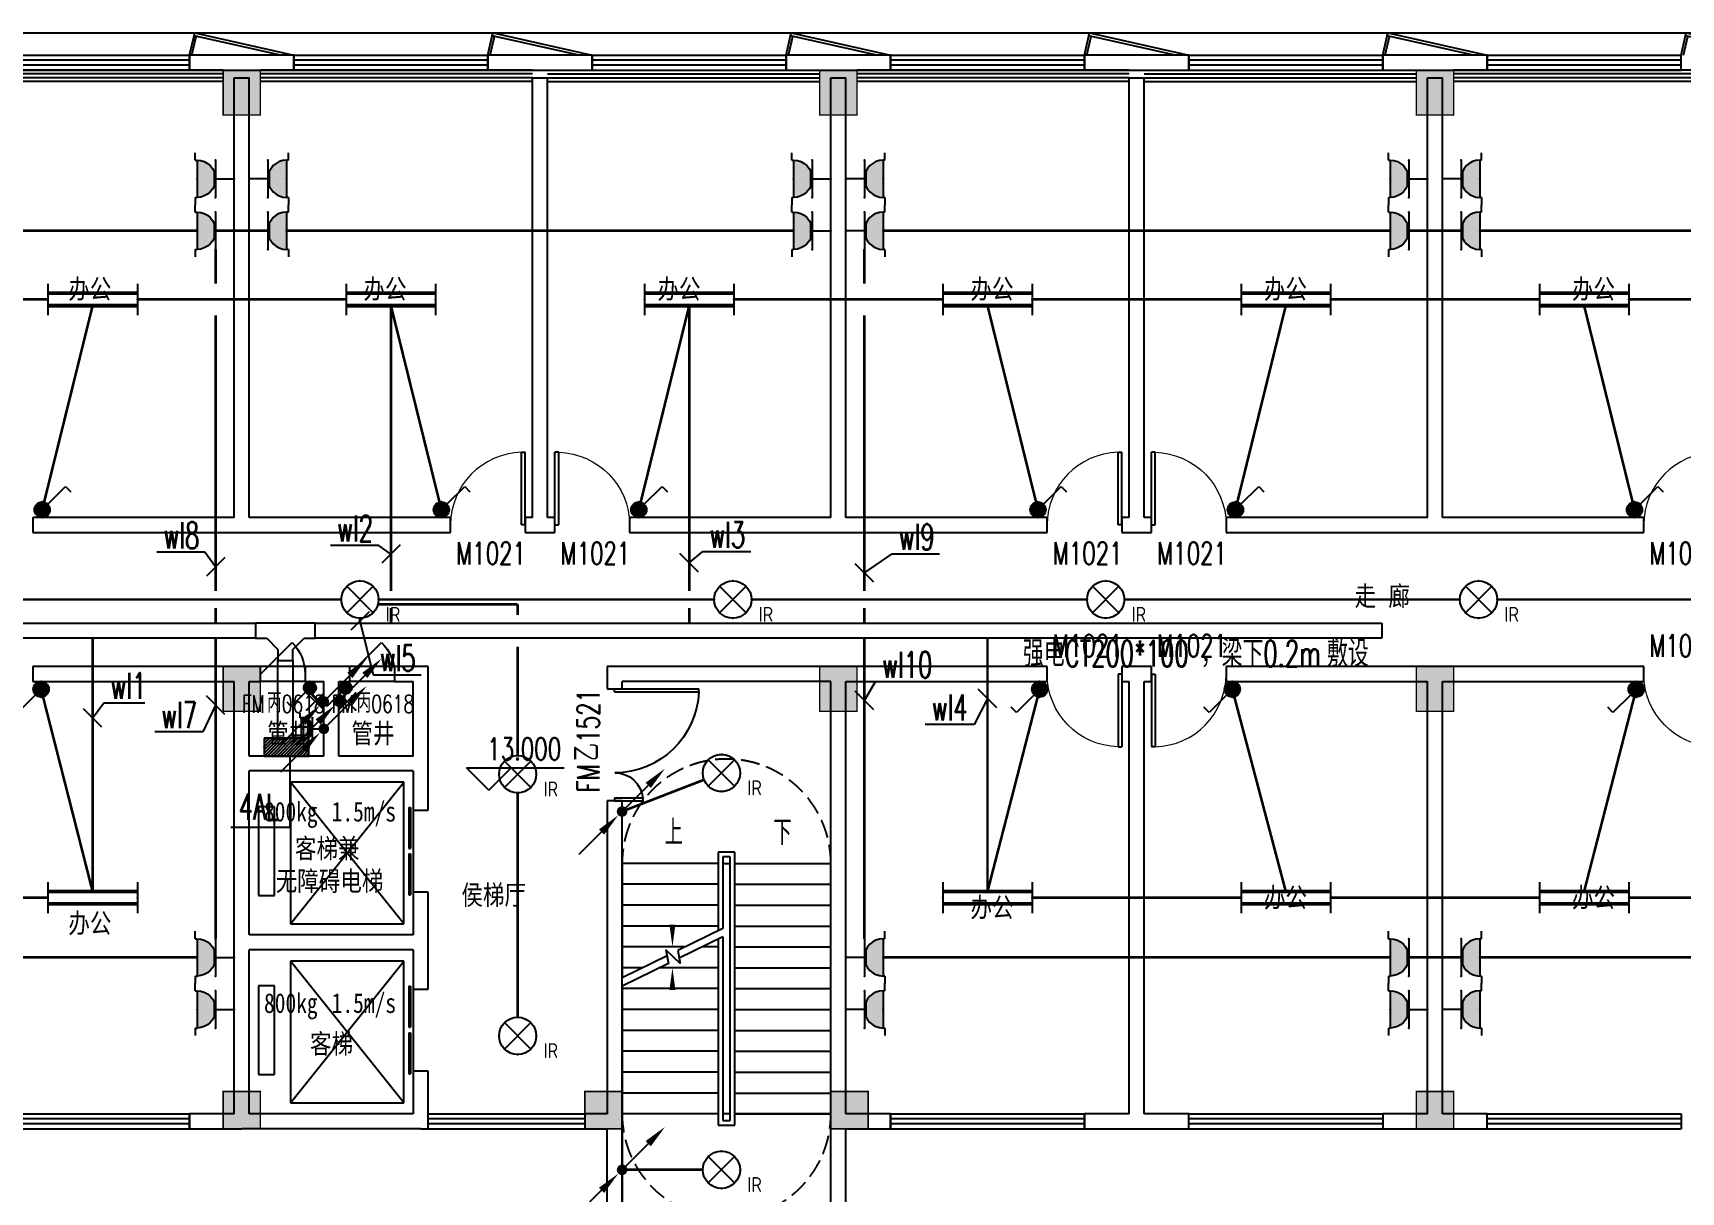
# Model space of a CAD drawing. Extents: x -6243262 to 3079315, y -2914302 to 172723.
# Drawn here: x -5648481 to -5626381, y -678286 to -662737 of the extents above; entities that cross this region are included whole.
import ezdxf
from ezdxf.enums import TextEntityAlignment as Align

# ---------------------------------------------------------------- set-up
doc = ezdxf.new("R2010")
doc.units = 0
doc.header["$LTSCALE"] = 1000
doc.linetypes.add('DASH', pattern=[0.35, 0.25, -0.1])
for name, color, linetype in [('0-柱网', 2, 'Continuous'), ('0-铝板', 32, 'Continuous'), ('A-DOOR', 141, 'Continuous'), ('A-FLOR-EVTR', 2, 'Continuous'), ('A-FLOR-OTHER1-ON', 253, 'Continuous'), ('CABLETRAY', 4, 'Continuous'), ('DIM-插座', 3, 'Continuous'), ('DIM-照明', 3, 'Continuous'), ('DIM-箱柜', 3, 'Continuous'), ('DIM_ELEV', 3, 'Continuous'), ('DIM_SYMB', 3, 'Continuous'), ('DOOR_FIRE', 4, 'Continuous'), ('DOOR_FIRE_TEXT', 7, 'Continuous'), ('EQUIP-插座', 3, 'Continuous'), ('EQUIP-照明', 3, 'Continuous'), ('EQUIP-箱柜', 3, 'Continuous'), ('LWIRE', 4, 'Continuous'), ('PUB_TEXT', 7, 'Continuous'), ('STAIR', 2, 'Continuous'), ('TEL_TEXT', 7, 'Continuous'), ('WALL', 9, 'Continuous'), ('WINDOW', 4, 'Continuous'), ('WINDOW_TEXT', 7, 'Continuous'), ('WIRE-插座', 5, 'Continuous'), ('WIRE-照明', 1, 'Continuous')]:
    doc.layers.add(name, color=color, linetype=linetype)
doc.styles.add('-宋体', font='', dxfattribs={"width": 0.8})
doc.styles.add('_TCH_DIM', font='SIMPLEX', dxfattribs={"bigfont": 'GBCBIG'})
doc.styles.add('_TCH_WINDOW', font='SIMPLEX', dxfattribs={"height": 3.5, "bigfont": 'GBCBIG'})
doc.styles.add('_TEL_ATTDEF', font='gbenor', dxfattribs={"bigfont": 'gbcbig'})
doc.styles.add('_TEL_DIM', font='SIMPLEX', dxfattribs={"width": 0.8, "height": 3.5, "bigfont": 'HZTXT'})
doc.styles.get("Standard").update_dxf_attribs({"font": 'gbenor.shx', "bigfont": 'gbcbig.shx'})
doc.styles.get('-宋体').set_extended_font_data('SimSun')

# ---------------------------------------------------------------- blocks, each defined once
blk = doc.blocks.new('1#柱网')
at = {"layer": '0-柱网'}
for points in [[(509855, 93967), (509855, 93367), (510355, 93367), (510355, 93967)], [(517855, 93967), (517855, 93367), (518355, 93367), (518355, 93967)], [(525855, 93967), (525855, 93367), (526355, 93367), (526355, 93967)], [(509855, 85967), (509855, 85367), (510355, 85367), (510355, 85967)], [(517855, 85967), (517855, 85367), (518355, 85367), (518355, 85967)], [(525855, 85967), (525855, 85367), (526355, 85367), (526355, 85967)], [(509855, 80267), (509855, 79767), (510355, 79767), (510355, 80267)], [(514705, 80267), (514705, 79767), (515205, 79767), (515205, 80267)], [(518005, 80267), (518005, 79767), (518505, 79767), (518505, 80267)], [(525855, 80267), (525855, 79767), (526355, 79767), (526355, 80267)]]:
    blk.add_hatch(color=0, dxfattribs=at).paths.add_polyline_path(points)
at = {"layer": '0-柱网', "color": 0, "const_width": 20}
for points in [[(509855, 93967), (509855, 93367), (510355, 93367), (510355, 93967), (509855, 93967)], [(517855, 93967), (517855, 93367), (518355, 93367), (518355, 93967), (517855, 93967)], [(525855, 93967), (525855, 93367), (526355, 93367), (526355, 93967), (525855, 93967)], [(509855, 85967), (509855, 85367), (510355, 85367), (510355, 85967), (509855, 85967)], [(517855, 85967), (517855, 85367), (518355, 85367), (518355, 85967), (517855, 85967)], [(525855, 85967), (525855, 85367), (526355, 85367), (526355, 85967), (525855, 85967)], [(509855, 80267), (509855, 79767), (510355, 79767), (510355, 80267), (509855, 80267)], [(514705, 80267), (514705, 79767), (515205, 79767), (515205, 80267), (514705, 80267)], [(518005, 80267), (518005, 79767), (518505, 79767), (518505, 80267), (518005, 80267)], [(525855, 80267), (525855, 79767), (526355, 79767), (526355, 80267), (525855, 80267)]]:
    blk.add_lwpolyline(points, dxfattribs=at)
blk = doc.blocks.new('A$C22252488')
at = {"layer": '0-铝板', "color": 0}
blk.add_lwpolyline([(1218, 0), (60, 261), (69, 300), (1400, 0)], dxfattribs=at)
at = {"layer": 'WINDOW', "color": 0}
for points in [[(0, 0), (60, 261)], [(31, 0), (90, 254)]]:
    blk.add_lwpolyline(points, dxfattribs=at)
blk = doc.blocks.new('01')
at = {"layer": 'A-FLOR-OTHER1-ON', "color": 0}
for points in [[(-23850, 150), (-27500, 150)], [(-23850, 0), (-27500, 0)], [(-19700, 150), (-23350, 150)], [(-19700, 0), (-23350, 0)], [(-19500, 150), (-15850, 150)], [(-19500, 0), (-15850, 0)], [(-11700, 150), (-15350, 150)], [(-11700, 0), (-15350, 0)], [(-11500, 150), (-7850, 150)], [(-11500, 0), (-7850, 0)], [(-3700, 150), (-7350, 150)], [(-3700, 0), (-7350, 0)]]:
    blk.add_lwpolyline(points, dxfattribs=at)
at = {"layer": 'STAIR', "color": 0}
for points in [[(-23850, 100), (-27500, 100)], [(-23850, 50), (-27500, 50)], [(-19700, 100), (-23350, 100)], [(-19700, 50), (-23350, 50)], [(-19500, 100), (-15850, 100)], [(-19500, 50), (-15850, 50)], [(-11700, 100), (-15350, 100)], [(-11700, 50), (-15350, 50)], [(-11500, 100), (-7850, 100)], [(-11500, 50), (-7850, 50)], [(-3700, 100), (-7350, 100)], [(-3700, 50), (-7350, 50)]]:
    blk.add_lwpolyline(points, dxfattribs=at)
blk = doc.blocks.new('$WINLIB2D$00000001')
at = {"color": 0}
for points in [[(-0.5, 0.5), (-0.5, -0.5)], [(-0.5, 0.5), (0.5, 0.5)], [(0.5, -0.5), (0.5, 0.5)], [(0.5, 0.1667), (-0.5, 0.1667)], [(0.5, -0.1667), (-0.5, -0.1667)], [(-0.5, -0.5), (0.5, -0.5)]]:
    blk.add_lwpolyline(points, dxfattribs=at)
blk = doc.blocks.new('$DorLib2D$00000001')
at = {"color": 0}
for p, q in [((0.45, 0.975), (0.5, 0.975)), ((0.45, 0), (0.45, 0.975)), ((0.5, 0), (0.5, 0.975)), ((0.5, 0), (0.45, 0))]:
    blk.add_line(p, q, dxfattribs=at)
at = {"color": 0, "lineweight": 13}
blk.add_arc((0.475, 0), 0.975, 91.4693, 180, dxfattribs=at)
blk = doc.blocks.new('$DORLIB2D$00000127')
at = {"color": 0}
for points in [[(-0.533, 0.795), (-0.533, 0.69)], [(-0.033, 0.795), (-0.533, 0.795)], [(-0.033, 0.69), (-0.533, 0.69)], [(-0.033, 0.795), (-0.033, 0.69)], [(0.533, 0.795), (0.033, 0.795)], [(0.033, 0.795), (0.033, 0.69)], [(0.533, 0.69), (0.033, 0.69)], [(0.533, 0.795), (0.533, 0.69)], [(0.5, 0.5), (-0.5, 0.5)]]:
    blk.add_lwpolyline(points, dxfattribs=at)
blk = doc.blocks.new('$DorLib2D$00000114')
at = {"color": 0}
blk.add_line((0.5, 0), (-0.207, 0.707), dxfattribs=at)
blk.add_arc((0.5, 0), 1, 135, 180, dxfattribs=at)
blk = doc.blocks.new('$DorLib2D$00000225')
at = {"color": 0}
for p, q in [((0.475, -0.001), (0.475, 0.752)), ((0.475, 0.752), (0.5, 0.752)), ((0.5, -0.001), (0.5, 0.752)), ((-0.5, 0), (-0.5, 0.252)), ((-0.475, 0.252), (-0.5, 0.252)), ((-0.475, 0), (-0.475, 0.252)), ((-0.475, 0), (-0.5, 0)), ((0.475, -0.001), (0.5, -0.001))]:
    blk.add_line(p, q, dxfattribs=at)
for centre, radius, start, end in [((0.505, -0.002), 0.755, 92.2493, 179.7238), ((-0.501, 0.003), 0.251, 359.7899, 84.0974)]:
    blk.add_arc(centre, radius, start, end, dxfattribs=at)
blk = doc.blocks.new('44')
at = {"color": 8, "linetype": 'DASH'}
for centre, start, end in [((1498395.1, -781992.2), 359.99993, 180.00007), ((1498395.1, -785352.2), 179.99993, 0.00007)]:
    blk.add_arc(centre, 1400, start, end, dxfattribs=at)
at = {"layer": '0-铝板', "color": 8}
blk.add_lwpolyline([(1480995.1, -770852.2), (1516495.1, -770852.2), (1516495.1, -779352.2)], dxfattribs=at)
at = {"layer": 'A-FLOR-EVTR', "color": 8, "ltscale": 0.5}
for p, q in [((1494070.1, -780902.2), (1492550.1, -780902.2)), ((1492550.1, -780902.2), (1492550.1, -782802.2)), ((1492550.1, -782802.2), (1494070.1, -780902.2)), ((1494070.1, -782802.2), (1492550.1, -780902.2)), ((1494070.1, -782802.2), (1494070.1, -780902.2)), ((1492335.1, -781232.2), (1492120.1, -781232.2)), ((1492120.1, -781232.2), (1492120.1, -782422.2)), ((1492335.1, -782422.2), (1492335.1, -781232.2)), ((1492120.1, -782422.2), (1492335.1, -782422.2)), ((1492550.1, -782802.2), (1494070.1, -782802.2)), ((1494070.1, -783302.2), (1492550.1, -783302.2)), ((1492550.1, -783302.2), (1492550.1, -785202.2)), ((1492550.1, -785202.2), (1494070.1, -783302.2)), ((1494070.1, -785202.2), (1492550.1, -783302.2)), ((1494070.1, -785202.2), (1494070.1, -783302.2)), ((1492335.1, -783632.2), (1492120.1, -783632.2)), ((1492120.1, -783632.2), (1492120.1, -784822.2)), ((1492335.1, -784822.2), (1492335.1, -783632.2)), ((1492120.1, -784822.2), (1492335.1, -784822.2)), ((1492550.1, -785202.2), (1494070.1, -785202.2))]:
    blk.add_line(p, q, dxfattribs=at)
at = {"layer": 'DIM_ELEV', "color": 8}
for p, q in [((1495207.5, -781010.6), (1494907.5, -780710.6)), ((1494907.5, -780710.6), (1496217.3, -780710.6)), ((1495207.5, -781010.6), (1495507.5, -780710.6))]:
    blk.add_line(p, q, dxfattribs=at)
at = {"layer": 'DIM_SYMB', "color": 8}
for points in [[(1497670.1, -781852.2, 0, 0, 0), (1497670.1, -783112.2, 0, 80, 0), (1497670.1, -782812.2, 0, 0, 0)], [(1499120.1, -781852.2, 0, 0, 0), (1499120.1, -786102.2, 0, 0, 0), (1497670.1, -786102.2, 0, 0, 0), (1497670.1, -783392.2, 0, 80, 0), (1497670.1, -783692.2, 0, 0, 0)]]:
    blk.add_lwpolyline(points, format="xyseb", dxfattribs=at)
at = {"layer": 'STAIR', "color": 8}
for p, q in [((1498505.1, -781842.2), (1498285.1, -781842.2)), ((1498285.1, -781842.2), (1498285.1, -782893.9)), ((1498505.1, -785502.2), (1498505.1, -781842.2)), ((1496995.1, -781992.2), (1496995.1, -783528.5)), ((1498285.1, -781992.2), (1496995.1, -781992.2)), ((1498445.1, -781902.2), (1498345.1, -781902.2)), ((1498345.1, -781902.2), (1498345.1, -782864.4)), ((1498345.1, -781992.2), (1498345.1, -782864.4)), ((1498345.1, -781992.2), (1498445.1, -781992.2)), ((1498445.1, -785442.2), (1498445.1, -781902.2)), ((1498445.1, -785352.2), (1498445.1, -781992.2)), ((1498505.1, -781992.2), (1499795.1, -781992.2)), ((1499795.1, -785352.2), (1499795.1, -781992.2)), ((1498285.1, -782272.2), (1496995.1, -782272.2)), ((1498505.1, -782272.2), (1499795.1, -782272.2)), ((1498285.1, -782552.2), (1496995.1, -782552.2)), ((1498505.1, -782552.2), (1499795.1, -782552.2)), ((1498285.1, -782832.2), (1496995.1, -782832.2)), ((1498345.1, -782864.4), (1497740.7, -783161.8)), ((1498345.1, -782975.9), (1497760.8, -783263.3)), ((1498345.1, -782975.9), (1498345.1, -785352.2)), ((1498345.1, -782975.9), (1498345.1, -785442.2)), ((1498505.1, -782832.2), (1499795.1, -782832.2)), ((1497841.4, -783112.2), (1496995.1, -783112.2)), ((1497775.3, -783336.8), (1497581.2, -783150.6)), ((1497581.2, -783150.6), (1497617.5, -783333.8)), ((1497740.7, -783161.8), (1497775.3, -783336.8)), ((1498285.1, -783112.2), (1498068, -783112.2)), ((1498285.1, -783005.4), (1498285.1, -785502.2)), ((1498505.1, -783112.2), (1499795.1, -783112.2)), ((1497597.4, -783232.3), (1496995.1, -783528.5)), ((1497617.5, -783333.8), (1496995.1, -783640)), ((1497272.3, -783392.2), (1496995.1, -783392.2)), ((1498285.1, -783392.2), (1497498.8, -783392.2)), ((1498505.1, -783392.2), (1499795.1, -783392.2)), ((1496995.1, -783640), (1496995.1, -785352.2)), ((1498285.1, -783672.2), (1496995.1, -783672.2)), ((1498505.1, -783672.2), (1499795.1, -783672.2)), ((1498285.1, -783952.2), (1496995.1, -783952.2)), ((1498505.1, -783952.2), (1499795.1, -783952.2)), ((1498285.1, -784232.2), (1496995.1, -784232.2)), ((1498505.1, -784232.2), (1499795.1, -784232.2)), ((1498285.1, -784512.2), (1496995.1, -784512.2)), ((1498505.1, -784512.2), (1499795.1, -784512.2)), ((1498285.1, -784792.2), (1496995.1, -784792.2)), ((1498505.1, -784792.2), (1499795.1, -784792.2)), ((1498285.1, -785072.2), (1496995.1, -785072.2)), ((1498505.1, -785072.2), (1499795.1, -785072.2)), ((1498285.1, -785352.2), (1496995.1, -785352.2)), ((1496995.1, -785352.2), (1496995.1, -786852.2)), ((1498285.1, -785352.2), (1496995.1, -785352.2)), ((1498445.1, -785352.2), (1498345.1, -785352.2)), ((1498505.1, -785352.2), (1499795.1, -785352.2)), ((1499795.1, -785352.2), (1498505.1, -785352.2)), ((1499795.1, -786852.2), (1499795.1, -785352.2)), ((1498285.1, -785502.2), (1498505.1, -785502.2)), ((1498345.1, -785442.2), (1498445.1, -785442.2))]:
    blk.add_line(p, q, dxfattribs=at)
at = {"layer": 'WALL', "color": 8}
for p, q in [((1492595.1, -771152.2), (1491195.1, -771152.2)), ((1491195.1, -771152.2), (1491195.1, -771352.2)), ((1492595.1, -771352.2), (1492595.1, -771152.2)), ((1496595.1, -771152.2), (1495195.1, -771152.2)), ((1495195.1, -771152.2), (1495195.1, -771352.2)), ((1496595.1, -771352.2), (1496595.1, -771152.2)), ((1500595.1, -771152.2), (1499195.1, -771152.2)), ((1499195.1, -771152.2), (1499195.1, -771352.2)), ((1500595.1, -771352.2), (1500595.1, -771152.2)), ((1504595.1, -771152.2), (1503195.1, -771152.2)), ((1503195.1, -771152.2), (1503195.1, -771352.2)), ((1504595.1, -771352.2), (1504595.1, -771152.2)), ((1508595.1, -771152.2), (1507195.1, -771152.2)), ((1507195.1, -771152.2), (1507195.1, -771352.2)), ((1508595.1, -771352.2), (1508595.1, -771152.2)), ((1491195.1, -771352.2), (1492595.1, -771352.2)), ((1491795.1, -777352.2), (1491795.1, -771452.2)), ((1491795.1, -771452.2), (1491995.1, -771452.2)), ((1491995.1, -777352.2), (1491995.1, -771452.2)), ((1495195.1, -771352.2), (1496595.1, -771352.2)), ((1495795.1, -777352.2), (1495795.1, -771452.2)), ((1495795.1, -771452.2), (1495995.1, -771452.2)), ((1495995.1, -777352.2), (1495995.1, -771452.2)), ((1499195.1, -771352.2), (1500595.1, -771352.2)), ((1499795.1, -777352.2), (1499795.1, -771452.2)), ((1499795.1, -771452.2), (1499995.1, -771452.2)), ((1499995.1, -777352.2), (1499995.1, -771452.2)), ((1503195.1, -771352.2), (1504595.1, -771352.2)), ((1503795.1, -777352.2), (1503795.1, -771452.2)), ((1503795.1, -771452.2), (1503995.1, -771452.2)), ((1503995.1, -777352.2), (1503995.1, -771452.2)), ((1507195.1, -771352.2), (1508595.1, -771352.2)), ((1507795.1, -777352.2), (1507795.1, -771452.2)), ((1507795.1, -771452.2), (1507995.1, -771452.2)), ((1507995.1, -777352.2), (1507995.1, -771452.2)), ((1491795.1, -777352.2), (1489095.1, -777352.2)), ((1489095.1, -777352.2), (1489095.1, -777552.2)), ((1494695.1, -777352.2), (1491995.1, -777352.2)), ((1494695.1, -777552.2), (1494695.1, -777352.2)), ((1495795.1, -777352.2), (1495695.1, -777352.2)), ((1495695.1, -777352.2), (1495695.1, -777552.2)), ((1496095.1, -777352.2), (1495995.1, -777352.2)), ((1496095.1, -777552.2), (1496095.1, -777352.2)), ((1499795.1, -777352.2), (1497095.1, -777352.2)), ((1497095.1, -777352.2), (1497095.1, -777552.2)), ((1502695.1, -777352.2), (1499995.1, -777352.2)), ((1502695.1, -777552.2), (1502695.1, -777352.2)), ((1503795.1, -777352.2), (1503695.1, -777352.2)), ((1503695.1, -777352.2), (1503695.1, -777552.2)), ((1504095.1, -777352.2), (1503995.1, -777352.2)), ((1504095.1, -777552.2), (1504095.1, -777352.2)), ((1507795.1, -777352.2), (1505095.1, -777352.2)), ((1505095.1, -777352.2), (1505095.1, -777552.2)), ((1510695.1, -777352.2), (1507995.1, -777352.2)), ((1510695.1, -777552.2), (1510695.1, -777352.2)), ((1489095.1, -777552.2), (1491895.1, -777552.2)), ((1491895.1, -777552.2), (1494695.1, -777552.2)), ((1495695.1, -777552.2), (1495895.1, -777552.2)), ((1495895.1, -777552.2), (1496095.1, -777552.2)), ((1497095.1, -777552.2), (1499895.1, -777552.2)), ((1499895.1, -777552.2), (1502695.1, -777552.2)), ((1503695.1, -777552.2), (1503895.1, -777552.2)), ((1503895.1, -777552.2), (1504095.1, -777552.2)), ((1505095.1, -777552.2), (1507895.1, -777552.2)), ((1507895.1, -777552.2), (1510695.1, -777552.2)), ((1491895.1, -779352.2), (1489095.1, -779352.2)), ((1489095.1, -779352.2), (1489095.1, -779552.2)), ((1492145.1, -779352.2), (1491895.1, -779352.2)), ((1492145.1, -779552.2), (1492145.1, -779352.2)), ((1493095.1, -779352.2), (1492745.1, -779352.2)), ((1492745.1, -779352.2), (1492745.1, -779552.2)), ((1493345.1, -779352.2), (1493095.1, -779352.2)), ((1493345.1, -779552.2), (1493345.1, -779352.2)), ((1494395.1, -779352.2), (1493945.1, -779352.2)), ((1493945.1, -779352.2), (1493945.1, -779552.2)), ((1494395.1, -780652.2), (1494395.1, -779352.2)), ((1499895.1, -779352.2), (1496795.1, -779352.2)), ((1496795.1, -779352.2), (1496795.1, -779652.2)), ((1502695.1, -779352.2), (1499895.1, -779352.2)), ((1502695.1, -779552.2), (1502695.1, -779352.2)), ((1503895.1, -779352.2), (1503695.1, -779352.2)), ((1503695.1, -779352.2), (1503695.1, -779552.2)), ((1504095.1, -779352.2), (1503895.1, -779352.2)), ((1504095.1, -779552.2), (1504095.1, -779352.2)), ((1507895.1, -779352.2), (1505095.1, -779352.2)), ((1505095.1, -779352.2), (1505095.1, -779552.2)), ((1510695.1, -779352.2), (1507895.1, -779352.2)), ((1510695.1, -779552.2), (1510695.1, -779352.2)), ((1489095.1, -779552.2), (1491795.1, -779552.2)), ((1491795.1, -780652.2), (1491795.1, -779552.2)), ((1491995.1, -780552.2), (1491995.1, -779552.2)), ((1491995.1, -779552.2), (1492145.1, -779552.2)), ((1492745.1, -779552.2), (1492995.1, -779552.2)), ((1492995.1, -780552.2), (1492995.1, -779552.2)), ((1493195.1, -779552.2), (1493345.1, -779552.2)), ((1493195.1, -780552.2), (1493195.1, -779552.2)), ((1493945.1, -779552.2), (1494195.1, -779552.2)), ((1494195.1, -780552.2), (1494195.1, -779552.2)), ((1496795.1, -779652.2), (1496995.1, -779652.2)), ((1499795.1, -779552.2), (1496995.1, -779552.2)), ((1496995.1, -779652.2), (1496995.1, -779552.2)), ((1499795.1, -785452.2), (1499795.1, -779552.2)), ((1499995.1, -779552.2), (1502695.1, -779552.2)), ((1499995.1, -785352.2), (1499995.1, -779552.2)), ((1503695.1, -779552.2), (1503795.1, -779552.2)), ((1503795.1, -785352.2), (1503795.1, -779552.2)), ((1503995.1, -785352.2), (1503995.1, -779552.2)), ((1503995.1, -779552.2), (1504095.1, -779552.2)), ((1505095.1, -779552.2), (1507795.1, -779552.2)), ((1507795.1, -785352.2), (1507795.1, -779552.2)), ((1507995.1, -785352.2), (1507995.1, -779552.2)), ((1507995.1, -779552.2), (1510695.1, -779552.2)), ((1492995.1, -780552.2), (1491995.1, -780552.2)), ((1494195.1, -780552.2), (1493195.1, -780552.2)), ((1491795.1, -783052.2), (1491795.1, -780652.2)), ((1491995.1, -782952.2), (1491995.1, -780752.2)), ((1493095.1, -780752.2), (1491995.1, -780752.2)), ((1494195.1, -780752.2), (1493095.1, -780752.2)), ((1494195.1, -780752.2), (1494195.1, -781277.2)), ((1494395.1, -781277.2), (1494395.1, -780652.2)), ((1496995.1, -781152.2), (1496795.1, -781152.2)), ((1496795.1, -781152.2), (1496795.1, -785352.2)), ((1496995.1, -785452.2), (1496995.1, -781152.2)), ((1494195.1, -781277.2), (1494395.1, -781277.2)), ((1494395.1, -782377.2), (1494195.1, -782377.2)), ((1494195.1, -782377.2), (1494195.1, -782952.2)), ((1494395.1, -783052.2), (1494395.1, -782377.2)), ((1494195.1, -782952.2), (1491995.1, -782952.2)), ((1491795.1, -785352.2), (1491795.1, -783052.2)), ((1491995.1, -785352.2), (1491995.1, -783152.2)), ((1494195.1, -783152.2), (1491995.1, -783152.2)), ((1494195.1, -783152.2), (1494195.1, -783677.2)), ((1494395.1, -783677.2), (1494395.1, -783052.2)), ((1494195.1, -783677.2), (1494395.1, -783677.2)), ((1494395.1, -784777.2), (1494195.1, -784777.2)), ((1494195.1, -784777.2), (1494195.1, -785352.2)), ((1494395.1, -785352.2), (1494395.1, -784777.2)), ((1491795.1, -785352.2), (1491195.1, -785352.2)), ((1491195.1, -785352.2), (1491195.1, -785552.2)), ((1494195.1, -785352.2), (1491995.1, -785352.2)), ((1494395.1, -785552.2), (1494395.1, -785352.2)), ((1496795.1, -785352.2), (1496495.1, -785352.2)), ((1496495.1, -785352.2), (1496495.1, -785552.2)), ((1500595.1, -785352.2), (1499995.1, -785352.2)), ((1500595.1, -785552.2), (1500595.1, -785352.2)), ((1503795.1, -785352.2), (1503195.1, -785352.2)), ((1503195.1, -785352.2), (1503195.1, -785552.2)), ((1504595.1, -785352.2), (1503995.1, -785352.2)), ((1504595.1, -785552.2), (1504595.1, -785352.2)), ((1507795.1, -785352.2), (1507195.1, -785352.2)), ((1507195.1, -785352.2), (1507195.1, -785552.2)), ((1508595.1, -785352.2), (1507995.1, -785352.2)), ((1508595.1, -785552.2), (1508595.1, -785352.2)), ((1491195.1, -785552.2), (1491895.1, -785552.2)), ((1494295.1, -785552.2), (1491895.1, -785552.2)), ((1494295.1, -785552.2), (1494395.1, -785552.2)), ((1496495.1, -785552.2), (1496795.1, -785552.2)), ((1496795.1, -787052.2), (1496795.1, -785552.2)), ((1496995.1, -786852.2), (1496995.1, -785452.2)), ((1499795.1, -786852.2), (1499795.1, -785452.2)), ((1499995.1, -785552.2), (1500595.1, -785552.2)), ((1499995.1, -787052.2), (1499995.1, -785552.2)), ((1503195.1, -785552.2), (1503895.1, -785552.2)), ((1503895.1, -785552.2), (1504595.1, -785552.2)), ((1507195.1, -785552.2), (1507895.1, -785552.2)), ((1507895.1, -785552.2), (1508595.1, -785552.2))]:
    blk.add_line(p, q, dxfattribs=at)
at = {"layer": 'WINDOW', "color": 8}
for p, q in [((1492745.1, -779352.2), (1492145.1, -779352.2)), ((1493945.1, -779352.2), (1493345.1, -779352.2)), ((1492745.1, -779552.2), (1492145.1, -779552.2)), ((1493945.1, -779552.2), (1493345.1, -779552.2))]:
    blk.add_line(p, q, dxfattribs=at)
at = {"color": 8}
blk.add_blockref('01', (1515495.1, -771502.2), dxfattribs=at)
at = {"layer": '0-柱网', "color": 8}
blk.add_blockref('1#柱网', (981790.1, -865319.4), dxfattribs=at)
at = {"layer": '0-铝板', "color": 8}
for p in [(1491195.1, -771152.2), (1495195.1, -771152.2), (1499195.1, -771152.2), (1503195.1, -771152.2), (1507195.1, -771152.2), (1511195.1, -771152.2)]:
    blk.add_blockref('A$C22252488', p, dxfattribs=at)
at = {"layer": 'A-DOOR', "color": 8, "xscale": 1100, "yscale": 200, "zscale": 200, "rotation": 90}
for p in [(1494295.1, -781827.2), (1494295.1, -784227.2)]:
    blk.add_blockref('$DORLIB2D$00000127', p, dxfattribs=at)
at = {"layer": 'DOOR_FIRE', "color": 8, "xscale": 1500, "yscale": -1500, "zscale": 200, "rotation": 90}
blk.add_blockref('$DorLib2D$00000225', (1496895.1, -780402.2), dxfattribs=at)
at = {"layer": 'WINDOW', "color": 8, "rotation": 180}
for name, p, xscale, yscale, zscale in [('$WINLIB2D$00000001', (1489895.1, -771252.2), -2600, -200, -2600), ('$WINLIB2D$00000001', (1493895.1, -771252.2), -2600, -200, -2600), ('$WINLIB2D$00000001', (1497895.1, -771252.2), -2600, -200, -2600), ('$WINLIB2D$00000001', (1501895.1, -771252.2), -2600, -200, -2600), ('$WINLIB2D$00000001', (1505895.1, -771252.2), -2600, -200, -2600), ('$WINLIB2D$00000001', (1509895.1, -771252.2), -2600, -200, -2600), ('$DorLib2D$00000114', (1492445.1, -779452.2), 600, -600, 600), ('$DorLib2D$00000114', (1493645.1, -779452.2), 600, -600, 600), ('$WINLIB2D$00000001', (1489895.1, -785452.2), -2600, -200, -2600), ('$WINLIB2D$00000001', (1495445.1, -785452.2), -2099.999999992895, 200, -2099.999999992895), ('$WINLIB2D$00000001', (1501895.1, -785452.2), -2600, -200, -2600), ('$WINLIB2D$00000001', (1505895.1, -785452.2), -2600, 200, -2600), ('$WINLIB2D$00000001', (1509895.1, -785452.2), -2600, 200, -2600)]:
    blk.add_blockref(name, p, dxfattribs=dict(at, xscale=xscale, yscale=yscale, zscale=zscale))
at = {"layer": 'WINDOW', "color": 8}
ref = blk.add_blockref('$DorLib2D$00000001', (1495195.1, -777452.2), dxfattribs=dict(at, xscale=-1000, yscale=-1000, zscale=-1000, rotation=180))
ref.add_attrib('A', 'M1021', (1494770.1, -777980.8), dxfattribs={"layer": 'WINDOW_TEXT', "color": 8, "height": 297.5, "style": '_TCH_WINDOW', "width": 0.705882})
ref = blk.add_blockref('$DorLib2D$00000001', (1496595.1, -777452.2), dxfattribs=dict(at, xscale=1000, yscale=-1000, zscale=1000, rotation=180))
ref.add_attrib('A', 'M1021', (1496170.1, -777980.8), dxfattribs={"layer": 'WINDOW_TEXT', "color": 8, "height": 297.5, "style": '_TCH_WINDOW', "width": 0.705882})
ref = blk.add_blockref('$DorLib2D$00000001', (1503195.1, -777452.2), dxfattribs=dict(at, xscale=-1000, yscale=-1000, zscale=-1000, rotation=180))
ref.add_attrib('A', 'M1021', (1502770.1, -777980.8), dxfattribs={"layer": 'WINDOW_TEXT', "color": 8, "height": 297.5, "style": '_TCH_WINDOW', "width": 0.705882})
ref = blk.add_blockref('$DorLib2D$00000001', (1504595.1, -777452.2), dxfattribs=dict(at, xscale=1000, yscale=-1000, zscale=1000, rotation=180))
ref.add_attrib('A', 'M1021', (1504170.1, -777980.8), dxfattribs={"layer": 'WINDOW_TEXT', "color": 8, "height": 297.5, "style": '_TCH_WINDOW', "width": 0.705882})
ref = blk.add_blockref('$DorLib2D$00000001', (1511195.1, -777452.2), dxfattribs=dict(at, xscale=-1000, yscale=-1000, zscale=-1000, rotation=180))
ref.add_attrib('A', 'M1021', (1510770.1, -777980.8), dxfattribs={"layer": 'WINDOW_TEXT', "color": 8, "height": 297.5, "style": '_TCH_WINDOW', "width": 0.705882})
ref = blk.add_blockref('$DorLib2D$00000001', (1503195.1, -779452.2), dxfattribs=dict(at, xscale=-1000, yscale=1000, zscale=-1000, rotation=180))
ref.add_attrib('A', 'M1021', (1502770.1, -779221), dxfattribs={"layer": 'WINDOW_TEXT', "color": 8, "height": 297.5, "style": '_TCH_WINDOW', "width": 0.705882})
ref = blk.add_blockref('$DorLib2D$00000001', (1504595.1, -779452.2), dxfattribs=dict(at, xscale=1000, yscale=1000, zscale=1000, rotation=180))
ref.add_attrib('A', 'M1021', (1504170.1, -779221), dxfattribs={"layer": 'WINDOW_TEXT', "color": 8, "height": 297.5, "style": '_TCH_WINDOW', "width": 0.705882})
ref = blk.add_blockref('$DorLib2D$00000001', (1511195.1, -779452.2), dxfattribs=dict(at, xscale=-1000, yscale=1000, zscale=-1000, rotation=180))
ref.add_attrib('A', 'M1021', (1510770.1, -779221), dxfattribs={"layer": 'WINDOW_TEXT', "color": 8, "height": 297.5, "style": '_TCH_WINDOW', "width": 0.705882})
at = {"layer": 'DIM_ELEV', "color": 7, "style": '_TCH_DIM', "width": 0.705882}
blk.add_text('13.000', height=297.5, dxfattribs=at).set_placement((1495187.3, -780605.6))
at = {"layer": 'DIM_SYMB', "color": 7, "style": '_TCH_DIM'}
for s, p in [('上', (1497565.9, -781747.2)), ('下', (1499025.2, -781747.2))]:
    blk.add_text(s, height=337.6, dxfattribs=at).set_placement(p)
at = {"layer": 'DOOR_FIRE_TEXT', "color": 8, "style": '_TCH_WINDOW', "width": 0.705882}
for s, p in [('1521', (1496690.2, -780374.3)), ('FM', (1496690.2, -781040.1))]:
    blk.add_text(s, height=297.5, rotation=90, dxfattribs=at).set_placement(p)
at = {"layer": 'DOOR_FIRE_TEXT', "color": 8, "style": '_TCH_WINDOW'}
blk.add_text('乙', height=337.6, rotation=90, dxfattribs=at).set_placement((1496690.2, -780620.1))
at = {"layer": 'PUB_TEXT', "color": 8, "style": '-宋体', "width": 0.8}
for s, height, p in [('办公', 264.35, (1489569.5, -774417.6)), ('办公', 264.35, (1493527.7, -774417.6)), ('办公', 264.35, (1497469.9, -774417.6)), ('办公', 264.35, (1501667.3, -774417.6)), ('办公', 264.35, (1505601.9, -774417.6)), ('办公', 264.35, (1509732.5, -774417.6)), ('走', 264.3, (1506817.4, -778538.3)), ('廊', 264.3, (1507271.1, -778538.3)), ('管井', 264.35, (1492236.9, -780378.9)), ('管井', 264.35, (1493366, -780378.9)), ('800kg', 264.35, (1492193.5, -781429.9)), ('1.5m/s', 264.35, (1493100.9, -781429.9)), ('客梯兼', 264.35, (1492608.2, -781923.8)), ('无障碍电梯', 264.35, (1492350.9, -782361.1)), ('侯梯厅', 264.35, (1494840.6, -782546.7)), ('办公', 264.35, (1505601.9, -782580.7)), ('办公', 264.35, (1509732.5, -782580.7)), ('办公', 264.35, (1501667.3, -782713.5)), ('办公', 264.35, (1489569.5, -782926.1)), ('800kg', 264.35, (1492193.5, -783997.9)), ('1.5m/s', 264.35, (1493100.9, -783997.9)), ('客梯', 264.35, (1492810.3, -784544.1))]:
    blk.add_text(s, height=height, dxfattribs=at).set_placement(p)
at = {"layer": 'WINDOW_TEXT', "color": 8, "style": '_TCH_WINDOW', "width": 0.705882}
for s, p in [('FM', (1491898.8, -779972.1)), ('0618', (1492431.4, -779972.1)), ('FM', (1493098.8, -779972.1)), ('0618', (1493631.4, -779972.1))]:
    blk.add_text(s, height=238, dxfattribs=at).set_placement(p)
at = {"layer": 'WINDOW_TEXT', "color": 8, "style": '_TCH_WINDOW'}
for p in [(1492234.8, -779972.1), (1493434.8, -779972.1)]:
    blk.add_text('丙', height=270.1, dxfattribs=at).set_placement(p)
blk = doc.blocks.new('$equip$00001160')
for p, q in [((-1.2, 0.417), (-1.2, -0.417)), ((-1.2, 0.167), (1.2, 0.167)), ((1.2, 0.417), (1.2, -0.417)), ((-1.2, -0.167), (1.2, -0.167))]:
    blk.add_line(p, q)
at = {"const_width": 0.1}
for points in [[(-1.2, 0.167), (1.2, 0.167)], [(-1.2, -0.167), (1.2, -0.167)]]:
    blk.add_lwpolyline(points, dxfattribs=at)
at = {"layer": 'EQUIP-照明'}
for p in [(-1.2, 0), (0, 0.167), (1.2, 0), (0, -0.167)]:
    blk.add_point(p, dxfattribs=at)
at = {"layer": 'EQUIP-照明', "flags": 9}
blk.add_attdef('A', (0, 0), '', height=0.00002, dxfattribs=at)
blk = doc.blocks.new('$equip$00001240')
for p, q in [((-0.5, 1.05), (-0.7, 1.05)), ((-0.5, 1.05), (-0.5, 1)), ((-0.5, 1), (0.5, 1)), ((0.5, 1.05), (0.7, 1.05)), ((0.5, 1.05), (0.5, 1)), ((-0.5, 0.5), (0.5, 0.5)), ((0, 0.5), (0, 0))]:
    blk.add_line(p, q)
blk.add_arc((0, 1), 0.5, 180, 0)
for points in [[(0.433, 0.75), (-0.433, 0.75), (0.5, 1), (-0.5, 1)], [(0.25, 0.567), (-0.25, 0.567), (0.433, 0.75), (-0.433, 0.75)], [(0, 0.5), (0, 0.5), (0.25, 0.567), (-0.25, 0.567)]]:
    blk.add_solid(points)
at = {"layer": 'EQUIP-照明'}
for p in [(0, 1), (-0.5, 0.5), (0.5, 0.5), (0, 0)]:
    blk.add_point(p, dxfattribs=at)
at = {"layer": 'EQUIP-照明', "flags": 9}
blk.add_attdef('A', (0, 0), '', height=0.00002, dxfattribs=at)
blk = doc.blocks.new('$equip$00001962')
for p, q in [((0.147, 0.356), (0.625, 0.833)), ((0.625, 0.833), (0.766, 0.692))]:
    blk.add_line(p, q)
blk.add_circle((0, 0.208), 0.208)
for p in [(-0.208, 0.208), (0, 0.417), (0, 0), (0.208, 0.208)]:
    blk.add_point(p)
for points in [[(-0.18, 0.313), (0.18, 0.313), (-0.208, 0.208), (0.208, 0.208)], [(-0.18, 0.104), (0.18, 0.104), (-0.208, 0.208), (0.208, 0.208)], [(-0.104, 0.389), (0.104, 0.389), (-0.18, 0.313), (0.18, 0.313)], [(-0.104, 0.028), (0.104, 0.028), (-0.18, 0.104), (0.18, 0.104)], [(0, 0.417), (0, 0.417), (-0.104, 0.389), (0.104, 0.389)], [(0, 0), (0, 0), (-0.104, 0.028), (0.104, 0.028)]]:
    blk.add_solid(points)
at = {"layer": 'TEL_TEXT', "style": '_TEL_DIM', "flags": 1}
blk.add_attdef('A', text='', height=0.00002, dxfattribs=at).set_placement((0, 0), align=Align.MIDDLE_CENTER)
blk = doc.blocks.new('$equip$00002530')
for p, q in [((-0.354, 0.354), (0.354, -0.354)), ((0.354, 0.354), (-0.354, -0.354))]:
    blk.add_line(p, q)
at = {"const_width": 0.04}
blk.add_lwpolyline([(0, 0.5, -1), (0, -0.5, -1), (0, 0.5, -2.479085)], format="xyb", dxfattribs=at)
blk.add_circle((0, 0), 0.5)
for p in [(0, 0.5), (-0.5, 0), (0.5, 0), (0, -0.5)]:
    blk.add_point(p)
at = {"color": 7, "style": '_TEL_DIM', "flags": 1}
blk.add_attdef('A', text='', height=0.00002, dxfattribs=at).set_placement((0, 0), align=Align.MIDDLE_CENTER)
at = {"color": 7, "style": '_TEL_DIM'}
blk.add_attdef('$TEXT$', text='', height=0.4, dxfattribs=at).set_placement((0.887, -0.396), align=Align.MIDDLE_CENTER)
blk = doc.blocks.new('*X33')
at = {"color": 0}
for p, q in [((-250, 33), (-83, 200)), ((-250, 68), (-118, 200)), ((-250, 104), (-154, 200)), ((-250, 139), (-189, 200)), ((-250, 174), (-224, 200)), ((-247, 0), (-47, 200)), ((-212, 0), (-12, 200)), ((-177, 0), (23, 200)), ((-141, 0), (59, 200)), ((-106, 0), (94, 200)), ((-71, 0), (129, 200)), ((-35, 0), (165, 200)), ((0, 0), (200, 200)), ((35, 0), (235, 200)), ((71, 0), (250, 179)), ((106, 0), (250, 144)), ((141, 0), (250, 109)), ((177, 0), (250, 73)), ((212, 0), (250, 38)), ((247, 0), (250, 3))]:
    blk.add_line(p, q, dxfattribs=at)
blk = doc.blocks.new('$equip$00002943')
for p, q in [((-0.75, 0.6), (-0.75, 0)), ((0.75, 0.6), (-0.75, 0.6)), ((0.75, 0), (0.75, 0.6)), ((-0.75, 0), (0.75, 0))]:
    blk.add_line(p, q)
for points, const_width in [([(-0.75, 0.3), (0.75, 0.3)], 0.6), ([(-0.75, 0.6), (-0.75, 0), (0.75, 0), (0.75, 0.6), (-0.75, 0.6), (-0.75, 0)], 0.04)]:
    blk.add_lwpolyline(points, dxfattribs=dict(const_width=const_width))
for p in [(0, 0.6), (-0.75, 0.3), (0, 0), (0.75, 0.3)]:
    blk.add_point(p)
at = {"xscale": 0.00300000000061118, "yscale": 0.00300000000061118, "zscale": 0.00300000000061118}
blk.add_blockref('*X33', (0, 0), dxfattribs=at)
at = {"color": 7, "style": '_TEL_DIM', "flags": 1}
for tag in ['A', 'REMARK']:
    blk.add_attdef(tag, text='', height=0.00002, dxfattribs=at).set_placement((0, 0), align=Align.MIDDLE_CENTER)
blk = doc.blocks.new('$TelecSys$00000081')
for p, q in [((0.104, 0.104), (0.104, 0.104)), ((-0.104, -0.104), (-0.104, -0.104)), ((-1.15, -1.15), (-0.55, -0.55))]:
    blk.add_line(p, q)
at = {"const_width": 0.142}
blk.add_lwpolyline([(0.071, 0, 1), (-0.071, 0, 1)], format="xyb", close=True, dxfattribs=at)
blk.add_solid([(-0.62, -0.48), (-0.48, -0.62), (-0.1, -0.1)])
at = {"width": 0.8, "flags": 9}
blk.add_attdef('A', (0, 0), '', height=0.00002, rotation=180, dxfattribs=at)
blk = doc.blocks.new('$TelecSys$00000079')
for p, q in [((0.7, 0.7), (0, 0)), ((0.104, 0.104), (0.104, 0.104)), ((-0.104, -0.104), (-0.104, -0.104))]:
    blk.add_line(p, q)
at = {"const_width": 0.142}
blk.add_lwpolyline([(-0.071, 0, 1), (0.071, 0, 1)], format="xyb", close=True, dxfattribs=at)
blk.add_solid([(0.63, 0.77), (0.77, 0.63), (1.15, 1.15)])
at = {"width": 0.8, "flags": 9}
blk.add_attdef('A', (0, 0), '', height=0.00002, dxfattribs=at)
blk = doc.blocks.new('$equip$00001154')
for p, q in [((-0.283, 0.566), (0.283, 0)), ((-0.283, 0), (0.283, 0.566)), ((-0.283, 0), (0.283, 0))]:
    blk.add_line(p, q)
for p in [(-0.283, 0.566), (0.283, 0.566), (0, 0)]:
    blk.add_point(p)
blk.add_solid([(0.283, 0), (0, 0.283), (-0.283, 0)])
at = {"color": 7, "style": '_TEL_DIM', "flags": 1}
for tag in ['A', 'REMARK']:
    blk.add_attdef(tag, text='', height=0.00002, dxfattribs=at).set_placement((0, 0), align=Align.MIDDLE_CENTER)

msp = doc.modelspace()

# ---------------------------------------------------------------- linework, layer by layer
at = {"layer": 'CABLETRAY'}
for p, q in [((-5658133.5, -670656.6), (-5645495.8, -670656.6)), ((-5644695.8, -670656.6), (-5645495.8, -670656.6)), ((-5645495.8, -670656.6), (-5645495.8, -670856.6)), ((-5645495.8, -670656.6), (-5645495.8, -670856.6)), ((-5644695.8, -670856.6), (-5644695.8, -670656.6)), ((-5644695.8, -670656.6), (-5630394.7, -670656.6)), ((-5644695.8, -670856.6), (-5644695.8, -670656.6)), ((-5630394.7, -670656.6), (-5630394.7, -670856.6)), ((-5645495.8, -670856.6), (-5658133.5, -670856.6)), ((-5645495.8, -670856.6), (-5645345.8, -670856.6)), ((-5645345.8, -670856.6), (-5645195.8, -671006.6)), ((-5644995.8, -671006.6), (-5644845.8, -670856.6)), ((-5644845.8, -670856.6), (-5644695.8, -670856.6)), ((-5630394.7, -670856.6), (-5644695.8, -670856.6)), ((-5645195.8, -671006.6), (-5645195.8, -671156.6)), ((-5645195.8, -671156.6), (-5644995.8, -671156.6)), ((-5645195.8, -672197.5), (-5645195.8, -671156.6)), ((-5645195.8, -671156.6), (-5644995.8, -671156.6)), ((-5644995.8, -671156.6), (-5644995.8, -671006.6)), ((-5644995.8, -671156.6), (-5644995.8, -672197.5)), ((-5644995.8, -672197.5), (-5645195.8, -672197.5))]:
    msp.add_line(p, q, dxfattribs=at)
at = {"layer": 'DIM-插座'}
for p, q in [((-5645907.5, -669774.7), (-5646155, -670022.2)), ((-5637207.5, -670104.7), (-5637455, -669857.2)), ((-5637207.5, -671816.3), (-5637455, -671568.8)), ((-5645907.5, -671878.1), (-5646155, -671630.6))]:
    msp.add_line(p, q, dxfattribs=at)
for points in [[(-5646174.5, -669701.5), (-5646818.8, -669701.5)], [(-5646031.3, -669898.5), (-5646174.5, -669701.5)], [(-5637331.3, -669980.9), (-5636959, -669723)], [(-5636959, -669723), (-5636325.3, -669723)], [(-5637331.3, -671692.5), (-5637182, -671437.5)], [(-5637182, -671437.5), (-5636367, -671437.5)], [(-5646031.3, -671754.3), (-5646204.2, -672112)], [(-5646204.2, -672112), (-5646848.5, -672112)]]:
    msp.add_lwpolyline(points, dxfattribs=at)
at = {"layer": 'DIM-照明'}
for p, q in [((-5643557.5, -669604.1), (-5643805, -669851.6)), ((-5639557.5, -669969.4), (-5639805, -669721.9)), ((-5643972.6, -670500.6), (-5644220.1, -670748.1)), ((-5635557.5, -671789), (-5635805, -671541.5)), ((-5647557.5, -672051.5), (-5647805, -671804))]:
    msp.add_line(p, q, dxfattribs=at)
for points in [[(-5643845.3, -669611), (-5644489.6, -669611)], [(-5643681.3, -669727.9), (-5643845.3, -669611)], [(-5639681.3, -669845.6), (-5639498.4, -669693.7)], [(-5639498.4, -669693.7), (-5638854.1, -669693.7)], [(-5644096.4, -670624.4), (-5643918.5, -671348.2)], [(-5643918.5, -671348.2), (-5643274.2, -671348.2)], [(-5647681.3, -671927.8), (-5647529.4, -671721.8)], [(-5647529.4, -671721.8), (-5646981, -671721.8)], [(-5635681.3, -671665.3), (-5635861.6, -672012.6)], [(-5635861.6, -672012.6), (-5636516.6, -672012.6)]]:
    msp.add_lwpolyline(points, dxfattribs=at)
at = {"layer": 'DIM-箱柜'}
for p, q in [((-5645038.8, -672437.5), (-5645038.8, -673397.4)), ((-5645038.8, -673397.4), (-5645826.7, -673397.4))]:
    msp.add_line(p, q, dxfattribs=at)
at = {"layer": 'WIRE-插座', "linetype": 'Continuous', "const_width": 35}
for points in [[(-5653081.3, -665391.3), (-5646281.3, -665391.3)], [(-5646031.3, -665391.3), (-5645331.3, -665391.3)], [(-5645081.3, -665391.3), (-5638281.3, -665391.3)], [(-5637081.3, -665391.3), (-5630281.3, -665391.3)], [(-5630031.3, -665391.3), (-5629331.3, -665391.3)], [(-5629081.3, -665391.3), (-5622081.3, -665391.3)], [(-5646031.3, -666100), (-5646031.3, -665641.2)], [(-5637331.3, -666100), (-5637331.3, -665641.2)], [(-5646031.3, -670225), (-5646031.3, -666525)], [(-5637331.3, -670225), (-5637331.3, -666525)], [(-5646031.3, -670656.6), (-5646031.3, -670450)], [(-5637331.3, -670656.6), (-5637331.3, -670450)], [(-5646031.3, -674888.3), (-5646031.3, -670856.6)], [(-5637331.3, -674888.3), (-5637331.3, -670856.6)], [(-5653081.3, -675138.3), (-5646281.3, -675138.3)], [(-5637081.3, -675138.3), (-5630281.3, -675138.3)], [(-5630031.3, -675138.3), (-5629331.3, -675138.3)], [(-5629081.3, -675138.3), (-5622281.3, -675138.3)]]:
    msp.add_lwpolyline(points, dxfattribs=at)
at = {"layer": 'WIRE-照明', "linetype": 'Continuous', "const_width": 35}
for points in [[(-5651081.3, -666312.5), (-5648281.3, -666312.5)], [(-5647081.3, -666312.5), (-5644281.3, -666312.5)], [(-5639081.3, -666312.5), (-5636281.3, -666312.5)], [(-5635081.3, -666312.5), (-5632281.3, -666312.5)], [(-5631081.3, -666312.5), (-5628281.3, -666312.5)], [(-5627081.3, -666312.5), (-5624181.3, -666312.5)], [(-5648332.1, -669032.2), (-5647681.3, -666395.8)], [(-5643681.3, -666395.8), (-5643029.6, -669032.2)], [(-5643681.3, -670225), (-5643681.3, -666395.8)], [(-5640332.1, -669032.2), (-5639681.3, -666395.8)], [(-5639681.3, -670225), (-5639681.3, -666395.8)], [(-5635681.3, -666395.8), (-5635029.6, -669032.2)], [(-5632332.1, -669032.2), (-5631681.3, -666395.8)], [(-5627681.3, -666395.8), (-5627029.6, -669032.2)], [(-5648846.4, -670337.5), (-5644346.4, -670337.5)], [(-5643855, -670402.6), (-5641981.3, -670402.6)], [(-5643846.4, -670337.5), (-5639346.4, -670337.5)], [(-5643681.3, -670656.6), (-5643681.3, -670450)], [(-5641981.3, -670544.1), (-5641981.3, -670402.6)], [(-5639681.3, -670656.6), (-5639681.3, -670450)], [(-5638846.4, -670337.5), (-5634346.4, -670337.5)], [(-5633846.4, -670337.5), (-5629346.4, -670337.5)], [(-5628846.4, -670337.5), (-5624346.4, -670337.5)], [(-5644096.4, -670656.6), (-5644096.4, -670587.5)], [(-5647681.3, -674254.2), (-5647681.3, -670856.6)], [(-5641981.3, -672430.9), (-5641981.3, -670969.1)], [(-5635681.3, -674254.2), (-5635681.3, -670856.6)], [(-5644747.4, -671601.8), (-5644672.1, -671682.9)], [(-5644307.5, -671665.9), (-5644300.7, -671601.3)], [(-5648346.6, -671642.6), (-5647681.3, -674254.2)], [(-5635681.3, -674254.2), (-5635007.9, -671642.5)], [(-5632371.8, -671642.4), (-5631681.3, -674254.2)], [(-5627681.3, -674254.2), (-5627007.9, -671642.5)], [(-5641981.3, -675940.6), (-5641981.3, -672930.9)], [(-5640581.3, -673180.6), (-5639481.9, -672755.1)], [(-5651081.3, -674337.5), (-5648281.3, -674337.5)], [(-5635081.3, -674337.5), (-5632281.3, -674337.5)], [(-5631081.3, -674337.5), (-5628281.3, -674337.5)], [(-5627081.3, -674337.5), (-5624281.3, -674337.5)], [(-5640581.3, -677987.5), (-5639498.8, -677987.5)]]:
    msp.add_lwpolyline(points, dxfattribs=at)

# ---------------------------------------------------------------- block references
msp.add_blockref('44', (-7137576.4, 108114.7))
at = {"layer": 'EQUIP-插座'}
for p, xscale, yscale, zscale, rotation in [((-5645781.3, -664694.1), -500, 500, 500, 90), ((-5645581.3, -664694.1), 500, 500, 500, 270), ((-5637781.3, -664694.1), -500, 500, 500, 90), ((-5637581.3, -664694.1), 500, 500, 500, 270), ((-5629781.3, -664694.1), -500, 500, 500, 90), ((-5629581.3, -664694.1), 500, 500, 500, 270), ((-5645781.3, -665391.2), -500, 500, 500, 90), ((-5645581.3, -665391.2), 500, 500, 500, 270), ((-5637781.3, -665391.2), -500, 500, 500, 90), ((-5637581.3, -665391.2), 500, 500, 500, 270), ((-5629781.3, -665391.2), -500, 500, 500, 90), ((-5629581.3, -665391.2), 500, 500, 500, 270), ((-5644581.3, -672072.5), 300, 300, 300, 90), ((-5645781.3, -675138.3), -500, 500, 500, 90), ((-5637581.3, -675138.3), 500, 500, 500, 270), ((-5629781.3, -675138.3), -500, 500, 500, 90), ((-5629581.3, -675138.3), 500, 500, 500, 270), ((-5645781.3, -675835.5), -500, 500, 500, 90), ((-5637581.3, -675835.5), 500, 500, 500, 270), ((-5629781.3, -675835.5), -500, 500, 500, 90), ((-5629581.3, -675835.5), 500, 500, 500, 270)]:
    msp.add_blockref('$equip$00001240', p, dxfattribs=dict(at, xscale=xscale, yscale=yscale, zscale=zscale, rotation=rotation))
at = {"layer": 'EQUIP-照明', "xscale": 500, "yscale": 500, "zscale": 500}
for name, p in [('$equip$00001160', (-5647681.3, -666312.5)), ('$equip$00001160', (-5643681.3, -666312.5)), ('$equip$00001160', (-5639681.3, -666312.5)), ('$equip$00001160', (-5635681.3, -666312.5)), ('$equip$00001160', (-5631681.3, -666312.5)), ('$equip$00001160', (-5627681.3, -666312.5)), ('$equip$00001962', (-5648357, -669237.5)), ('$equip$00001962', (-5643004.6, -669237.5)), ('$equip$00001962', (-5640357, -669237.5)), ('$equip$00001962', (-5635004.6, -669237.5)), ('$equip$00001962', (-5632357, -669237.5)), ('$equip$00001962', (-5627004.6, -669237.5)), ('$equip$00001160', (-5647681.3, -674337.5)), ('$equip$00001160', (-5635681.3, -674337.5)), ('$equip$00001160', (-5631681.3, -674337.5)), ('$equip$00001160', (-5627681.3, -674337.5))]:
    msp.add_blockref(name, p, dxfattribs=at)
at = {"layer": 'EQUIP-照明'}
ref = msp.add_blockref('$equip$00002530', (-5644096.4, -670337.5), dxfattribs=dict(at, xscale=500, yscale=500, zscale=500))
ref.add_attrib('$TEXT$', 'IR', dxfattribs={"layer": '0', "color": 7, "height": 200, "style": '_TEL_ATTDEF'}).set_placement((-5643652.7, -670535.4), align=Align.MIDDLE_CENTER)
ref = msp.add_blockref('$equip$00002530', (-5639096.4, -670337.5), dxfattribs=dict(at, xscale=500, yscale=500, zscale=500))
ref.add_attrib('$TEXT$', 'IR', dxfattribs={"layer": '0', "color": 7, "height": 200, "style": '_TEL_ATTDEF'}).set_placement((-5638652.7, -670535.4), align=Align.MIDDLE_CENTER)
ref = msp.add_blockref('$equip$00002530', (-5634096.4, -670337.5), dxfattribs=dict(at, xscale=500, yscale=500, zscale=500))
ref.add_attrib('$TEXT$', 'IR', dxfattribs={"layer": '0', "color": 7, "height": 200, "style": '_TEL_ATTDEF'}).set_placement((-5633652.7, -670535.4), align=Align.MIDDLE_CENTER)
ref = msp.add_blockref('$equip$00002530', (-5629096.4, -670337.5), dxfattribs=dict(at, xscale=500, yscale=500, zscale=500))
ref.add_attrib('$TEXT$', 'IR', dxfattribs={"layer": '0', "color": 7, "height": 200, "style": '_TEL_ATTDEF'}).set_placement((-5628652.7, -670535.4), align=Align.MIDDLE_CENTER)
for name, p, xscale, yscale, zscale, rotation in [('$equip$00001962', (-5648372.3, -671437.5), 500, 500, 500, 180), ('$equip$00001962', (-5644767.1, -671437.5), 400, 400, 400, 180), ('$equip$00001154', (-5644581.3, -671705.2), 400, 400, 400, 90), ('$equip$00001962', (-5644289.9, -671437.5), 400, 400, 400, 180), ('$equip$00001154', (-5644381.3, -671705.2), -400, 400, 400, 270), ('$equip$00001962', (-5634981.9, -671437.5), 500, 500, 500, 180), ('$equip$00001962', (-5632398.4, -671437.5), 500, 500, 500, 180), ('$equip$00001962', (-5626981.9, -671437.5), 500, 500, 500, 180)]:
    msp.add_blockref(name, p, dxfattribs=dict(at, xscale=xscale, yscale=yscale, zscale=zscale, rotation=rotation))
ref = msp.add_blockref('$equip$00002530', (-5641981.3, -672680.9), dxfattribs=dict(at, xscale=500, yscale=500, zscale=500))
ref.add_attrib('$TEXT$', 'IR', dxfattribs={"layer": '0', "color": 7, "height": 200, "style": '_TEL_ATTDEF'}).set_placement((-5641537.6, -672878.9), align=Align.MIDDLE_CENTER)
ref = msp.add_blockref('$equip$00002530', (-5639248.8, -672664.9), dxfattribs=dict(at, xscale=500, yscale=500, zscale=500))
ref.add_attrib('$TEXT$', 'IR', dxfattribs={"layer": '0', "color": 7, "height": 200, "style": '_TEL_ATTDEF'}).set_placement((-5638805.1, -672862.8), align=Align.MIDDLE_CENTER)
ref = msp.add_blockref('$equip$00002530', (-5641981.3, -676190.6), dxfattribs=dict(at, xscale=500, yscale=500, zscale=500))
ref.add_attrib('$TEXT$', 'IR', dxfattribs={"layer": '0', "color": 7, "height": 200, "style": '_TEL_ATTDEF'}).set_placement((-5641537.6, -676388.5), align=Align.MIDDLE_CENTER)
ref = msp.add_blockref('$equip$00002530', (-5639248.8, -677987.5), dxfattribs=dict(at, xscale=500, yscale=500, zscale=500))
ref.add_attrib('$TEXT$', 'IR', dxfattribs={"layer": '0', "color": 7, "height": 200, "style": '_TEL_ATTDEF'}).set_placement((-5638805.1, -678185.4), align=Align.MIDDLE_CENTER)
at = {"layer": 'EQUIP-箱柜', "xscale": 400, "yscale": 400, "zscale": 400}
msp.add_blockref('$equip$00002943', (-5645081.3, -672437.5), dxfattribs=at)
at = {"layer": 'LWIRE', "xscale": 500, "yscale": 500, "zscale": 500}
for name, p in [('$TelecSys$00000079', (-5644581.3, -671705.2)), ('$TelecSys$00000079', (-5644381.3, -671705.2)), ('$TelecSys$00000079', (-5644581.3, -672072.5)), ('$TelecSys$00000081', (-5644581.3, -671705.2)), ('$TelecSys$00000081', (-5644381.3, -671705.2)), ('$TelecSys$00000081', (-5644581.3, -672072.5)), ('$TelecSys$00000079', (-5640581.3, -673180.6)), ('$TelecSys$00000081', (-5640581.3, -673180.6)), ('$TelecSys$00000079', (-5640581.3, -677987.5)), ('$TelecSys$00000081', (-5640581.3, -677987.5))]:
    msp.add_blockref(name, p, dxfattribs=at)

# ---------------------------------------------------------------- texts
at = {"layer": 'DIM-插座', "color": 7, "style": '_TEL_DIM', "width": 0.64}
for s, p in [('wl8', (-5646731.3, -669651.5)), ('wl9', (-5636871.5, -669673)), ('wl10', (-5637094.5, -671387.5)), ('wl7', (-5646761, -672062))]:
    msp.add_text(s, height=350, dxfattribs=at).set_placement(p)
at = {"layer": 'DIM-照明', "color": 7, "style": '_TEL_DIM', "width": 0.64}
for s, p in [('wl2', (-5644402.1, -669561)), ('wl3', (-5639410.9, -669643.7)), ('wl5', (-5643831, -671298.2)), ('wl1', (-5647441.9, -671671.8)), ('wl4', (-5636429.1, -671962.6))]:
    msp.add_text(s, height=350, dxfattribs=at).set_placement(p)
at = {"layer": 'DIM-箱柜', "color": 7, "style": '_TEL_DIM', "width": 0.64}
msp.add_text('4AL', height=350, dxfattribs=at).set_placement((-5645721.7, -673292.4))
at = {"layer": 'TEL_TEXT', "style": '_TEL_DIM'}
for s, width, p in [('强电', 0.8, (-5635206.1, -671237.5)), ('CT200*100', 0.64, (-5634646.1, -671237.5)), ('，梁下', 0.8, (-5632822.1, -671237.5)), ('0.2m', 0.64, (-5631982.1, -671237.5)), ('敷设', 0.8, (-5631128.8, -671237.5))]:
    msp.add_text(s, height=350, dxfattribs=dict(at, width=width)).set_placement(p)

doc.saveas('drawing.dxf')
